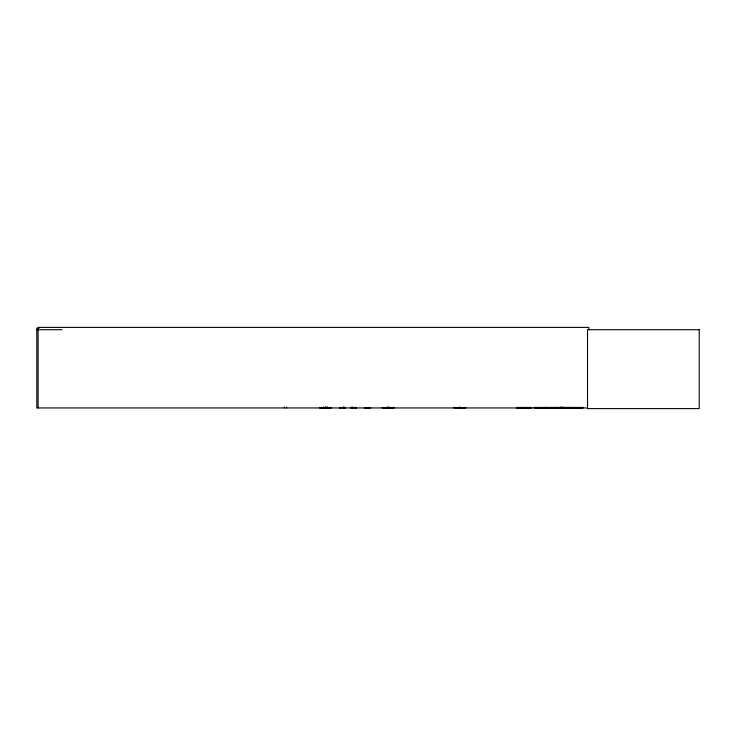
<?xml version="1.0" encoding="UTF-8"?>
<svg xmlns="http://www.w3.org/2000/svg" width="736" height="736" viewBox="0 0 736 736"><rect width="100%" height="100%" fill="white"/><g stroke="black" fill="none" stroke-linecap="round" stroke-linejoin="round"><path stroke-width="1.1" d="M345.147 407.946L345.147 407.293L345 407.864M344.016 407.864L343.96 407.128M325.294 407.919L325.238 407.128M339.664 407.864L345.074 407.781M340.06 407.864L340.133 407.348L340.207 407.946M344.604 407.864L344.577 407.293M325.846 407.845L325.652 407.128M39.1 328.219L36.8 328.219L36.8 407.946L587.678 407.946M36.8 329.7L62.045 329.7M516.626 407.431L531.355 407.431M534.262 407.431L549.001 407.431M550.905 407.422L582.986 407.422L582.958 407.946L534.253 407.9M516.589 407.624L531.383 407.624M534.235 407.624L549.028 407.643M550.905 407.661L582.986 407.661M356.509 407.919L351.118 407.864M516.608 407.9L531.374 407.9M389.206 407.845L389.326 407.293M355.828 407.864L355.746 407.348L355.672 407.946M352.102 407.864L352.158 407.128M351.514 407.864L351.541 407.293M588.828 329.7L588.828 327.391L38.097 327.391L38.097 407.946M568.79 407.293L568.79 407.946M566.794 407.293L566.794 407.946M563.077 407.128L563.077 407.946M562.672 407.128L562.672 407.946M561.08 407.128L561.08 407.946M560.666 407.128L560.666 407.946M556.959 407.293L556.959 407.946M554.953 407.293L554.953 407.946M551.135 407.293L551.135 407.946M550.933 407.422L550.933 407.946M546.002 407.293L546.002 407.946M545.348 407.293L545.348 407.946M535.348 407.293L535.348 407.946M465.658 407.293L465.658 407.946L453.818 407.864L453.818 407.293M459.945 407.128L459.945 407.946M459.531 407.128L459.531 407.946M394.1 407.293L394.091 407.946L382.26 407.919L382.26 407.293M389.169 407.293L389.252 407.946M389.096 407.293L389.096 407.946M388.378 407.128L388.396 407.946M387.973 407.128L387.982 407.946M387.817 407.128L387.817 407.946M370.696 407.946L364.219 407.946M355.911 407.293L355.911 407.946M352.332 407.128L352.443 407.946M350.971 407.293L350.971 407.946M343.795 407.128L343.813 407.946M343.675 407.128L343.675 407.946M340.446 407.293L340.446 407.946M331.356 407.293L331.356 407.946L319.516 407.919L319.516 407.293M327.226 407.128L327.226 407.946M327.078 407.128L327.078 407.946M326.03 406.962L325.947 407.946L325.8 407.293M323.73 406.962L323.73 407.946M286.571 406.962L286.571 407.946M284.271 406.962L284.271 407.946M699.2 329.7L587.53 329.7L587.53 408.609L699.2 408.609L699.2 329.7"/></g></svg>
